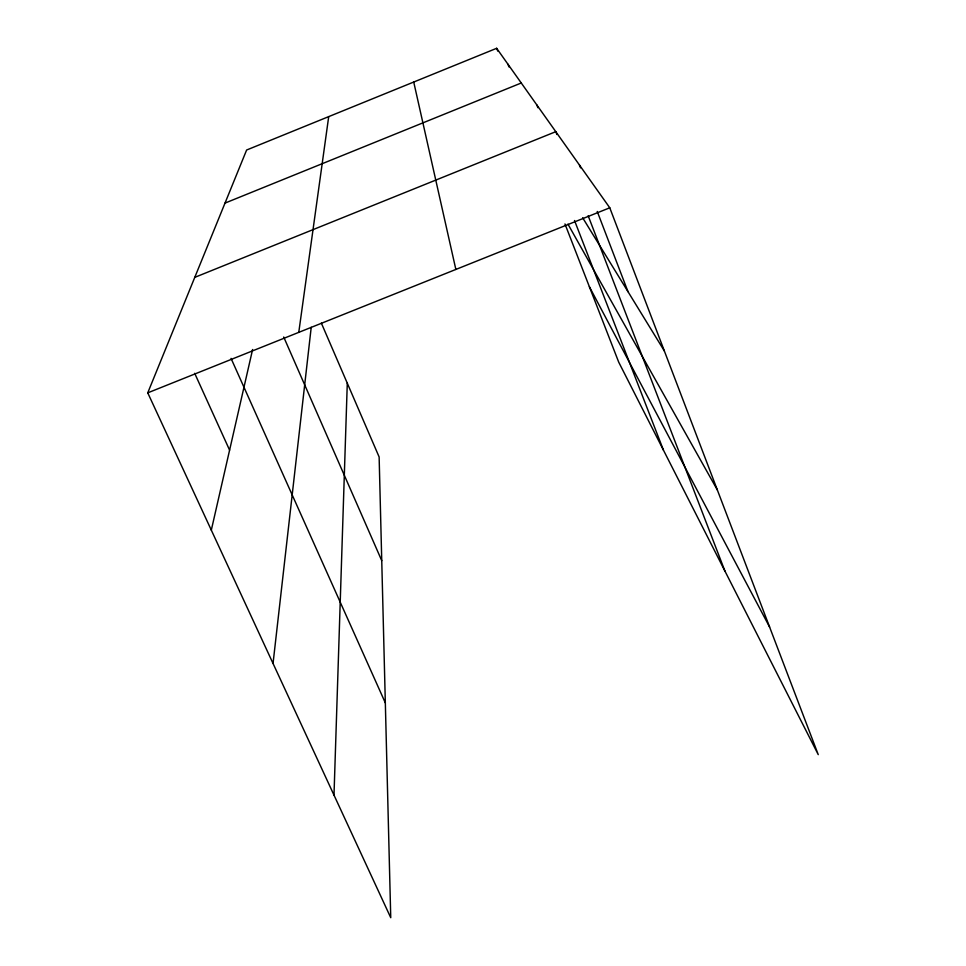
<?xml version="1.0" encoding="UTF-8"?>
<svg xmlns="http://www.w3.org/2000/svg" width="966" height="966" viewBox="0 0 966 966"><rect width="100%" height="100%" fill="white"/><g stroke="black" fill="none" stroke-linecap="round" stroke-linejoin="round"><path stroke-width="1.45" d="M333.995 795.115L347.289 383.188M273.04 663.461L311.221 327.281M298.772 332.364L328.706 116.62M211.312 530.141L252.597 349.511M321.364 323.139L379.131 456.966L390.747 917.7L147.75 392.848L246.62 150.02L496.657 48.3L609.775 207.799L818.25 754.639L618.711 362.153L564.965 223.955M225.006 203.101L521.266 82.991M194.77 277.363L555.788 131.678L556.875 134.479M147.75 392.848L609.775 207.799M582.655 217.748L664.354 350.96M567.96 224.124L717.327 489.907M589.381 286.745L769.6 627.031M194.697 373.323L229.594 450.132M231.055 358.386L385.325 702.874M283.714 337.013L381.751 560.666M507.923 64.167L508.997 66.956M496.657 48.3L497.756 51.101M536.818 104.92L537.893 107.709M574.516 220.514L663.425 450.108M588.161 215.756L724.923 571.075M579.455 165.041L580.53 167.855M597.242 211.469L627.985 291.672M413.726 82.038L455.855 269.442"/></g></svg>
